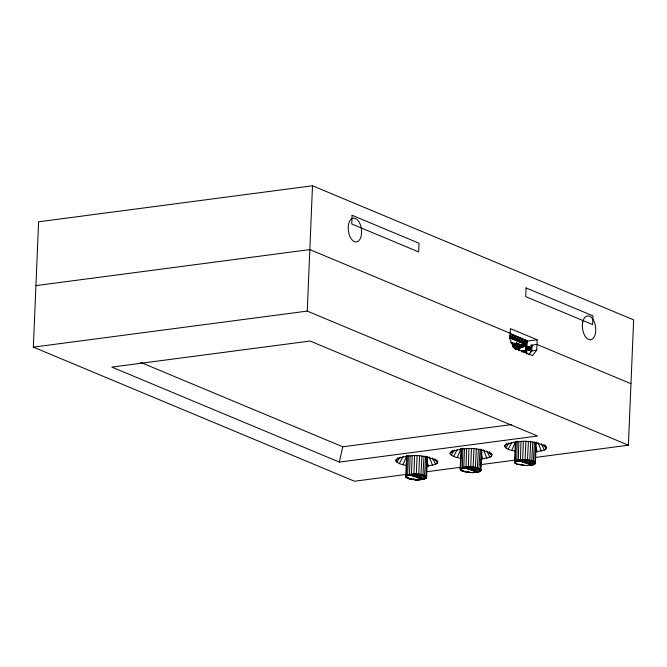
<?xml version="1.0" encoding="UTF-8"?>
<svg xmlns="http://www.w3.org/2000/svg" width="667" height="667" viewBox="0 0 667 667"><rect width="100%" height="100%" fill="white"/><g stroke="black" fill="none" stroke-linecap="round" stroke-linejoin="round"><path stroke-width="1" d="M518.768 350.717L518.776 349.033L518.226 348.649L515.149 349.108M515.066 346.231L514.074 346.356L512.748 345.514L515.066 346.231L515.174 347.891L515.633 347.59L515.541 344.489L511.697 342.896M533.542 464.232L533.417 464.574C522.736 465.883 528.973 465.95 519.977 464.507M481.841 449.875L480.99 470.268L479.148 471.386C479.34 473.512 462.198 472.111 469.618 472.111M422.311 479.281C416.917 479.823 410.163 480.557 405.803 476.797L405.786 475.896C411.873 472.786 420.835 473.145 426.63 476.78C425.646 481.366 403.018 479.932 424.637 478.881L422.728 479.415L409.613 475.037L406.47 475.563C405.419 475.688 406.637 477.922 405.753 476.538L406.645 455.503M405.978 474.462L354.494 481.232L33.35 347.123L38.603 221.794L312.506 185.768L633.65 319.877L628.397 445.206L535.726 457.395M628.397 445.206L307.254 311.097L312.506 185.768M407.837 478.322L406.328 477.188L407.237 455.928M408.437 455.403L407.629 474.779C412.698 475.496 421.311 473.211 426.388 477.238L425.379 478.522L426.63 476.78M410.097 456.02L409.455 474.879L424.454 479.006M412.198 455.736L411.431 474.095C412.264 475.154 403.502 475.838 407.987 475.429L405.786 475.896M414.574 455.611L413.89 474.654L424.245 479.014L425.821 478.364L426.563 477.038C421.302 473.312 413.765 473.937 407.662 475.046M411.447 474.362L416.291 474.687L417.092 455.644M419.601 455.828L418.759 474.687L413.815 474.237M421.961 456.153L420.944 475.171M424.02 456.603L422.911 475.604L425.596 476.722L426.138 477.347L425.621 478.506M425.721 456.136L424.495 476.13M426.863 456.753L425.988 476.388L425.596 476.722L423.203 475.229M427.48 456.386L426.597 477.422L425.821 478.364M461.03 448.349L460.147 469.385L460.589 469.96L460.614 469.343C466.433 466.366 474.996 466.717 480.532 470.193L480.507 470.802C478.773 472.111 481.549 470.577 481.024 469.626C475.229 465.991 466.266 465.633 460.18 468.743L461.139 470.577L460.18 468.743M461.631 448.774L460.814 468.151L461.222 468.776M462.831 448.249L462.373 468.276M464.49 448.866L463.748 467.484L477.113 472.261L479.023 471.727L473.728 472.394M466.592 448.583L466.008 467.625M468.968 448.457L468.284 467.5L478.631 471.861L480.215 471.21L481.024 469.626M471.486 448.491L470.685 467.525M473.995 448.674L473.086 467.709M476.346 448.999L475.338 468.017M478.414 449.45L477.305 468.451M480.107 448.983L478.889 468.976M480.565 465.766L480.649 463.732M481.257 449.6L480.448 468.984L479.982 469.568M512.898 345.323L512.581 346.807L513.423 347.157L513.732 345.673M513.89 346.757L513.915 346.115L512.906 345.698M514.007 344.939L514.082 343.197L514.565 343.238M516.558 342.98L516.491 344.722L516.658 342.855M515.391 441.837L514.54 462.231L514.974 462.806L515.007 462.189C520.827 459.213 529.39 459.563 534.926 463.04L534.409 464.19L531.507 465.107L518.242 460.572L518.884 441.704M516.016 441.612L515.116 462.881L516.625 464.015L516.258 463.498M517.225 441.095L516.767 461.122M520.985 441.429L520.402 460.472M524.12 352.81C525.871 348.082 527.297 350.759 530.173 348.674L529.973 347.307L530.198 348.099L529.181 349.892L525.529 349.558M529.089 347.315L529.598 346.932L525.654 346.657L525.471 344.922L524.562 344.289L526.213 343.513L527.122 342.179L526.388 340.362L509.755 333.417M526.255 349.483L526.371 346.582L529.39 346.823L528.623 347.123M526.663 354.194L526.83 350.167M526.855 349.466L527.205 341.112L511.914 334.726M523.362 441.304L522.628 460.172L533.417 464.574L529.74 464.916M527.48 349.483L527.605 346.582M528.106 349.525L528.222 346.623M535.409 462.473C534.2 464.415 534.659 464.674 535.409 462.473L532.033 460.655L525.104 459.688L525.879 441.337M530.682 352.826L530.999 345.231L536.977 344.447L630.974 383.7M528.673 354.677L531.749 350.909L531.991 345.106M528.389 441.521L527.472 460.547M530.74 441.846L529.723 460.864M532.808 442.296L531.699 461.297M536.727 350.25L537.168 339.803L510.405 328.631L509.972 339.078L513.69 347.715L532.424 355.536L536.727 350.25L531.749 350.909M534.5 441.829L533.283 461.822M535.651 442.446L534.842 461.822L534.375 462.414M536.268 442.079L535.384 463.115L534.609 464.057L531.507 465.107L533.417 464.574M534.609 464.057L535.343 462.723C532.85 460.388 527.68 459.738 525.079 460.372M514.757 347.715C518.868 346.873 513.065 341.704 511.014 342.696L515.641 344.622L515.633 347.59L514.916 347.632L515.541 347.74L515.541 344.489L512.423 344.922M405.753 476.538L406.745 477.73L405.995 476.371C410.288 473.478 416.166 474.562 421.06 475.012L418.809 474.445M460.355 469.843C463.632 464.966 476.088 466.717 480.949 469.876M514.574 461.589L515.524 463.423L514.591 462.489C515.541 458.688 522.044 460.113 525.104 459.688M514.741 462.69C515.433 459.029 522.136 460.347 525.096 459.955M420.835 479.623L418.442 479.798L418.576 479.356M476.747 471.886L475.112 472.528M515.466 347.807L515.466 344.522L512.281 344.806M515.716 345.022L512.531 345.131M531.841 464.641L529.615 465.316M339.336 462.089L537.544 436.018L310.072 341.02L111.864 367.092L339.336 462.089L342.771 446.79L511.714 424.571M406.595 465.533C402.868 464.599 398.157 464.249 395.798 460.83L396.148 459.455C408.563 453.919 426.388 453.985 437.702 461.747L437.352 463.123L435.601 464.382L426.496 466.35M460.88 458.387C457.153 457.462 452.443 457.112 450.083 453.693L450.425 452.318C462.848 446.782 480.665 446.848 491.979 454.611L491.637 455.986L489.886 457.237L480.774 459.213M515.408 451.217C511.681 450.292 506.97 449.942 504.611 446.515L504.961 445.139C517.375 439.611 535.201 439.678 546.515 447.44L546.165 448.816L544.422 450.067L535.309 452.034M526.08 341.387L526.388 340.612M529.665 349.425L530.173 348.674L529.923 349.341L530.173 348.674L528.689 349.608L528.814 346.707L530.198 348.099L529.798 347.098M424.637 478.881L422.728 479.415L426.113 477.956L426.563 477.038M480.749 470.71L480.015 471.344L480.99 470.268M402.943 464.774L406.812 455.594M457.228 457.629L461.097 448.457M511.756 450.458L515.241 442.196M529.531 349.591L529.856 348.891L528.497 350.025L529.039 349.658M515.574 344.731L515.174 347.891M405.961 476.997L406.837 475.93L405.803 476.797L409.263 478.781L418.501 479.748M399.316 463.582L403.151 456.486M453.602 456.445L457.437 449.341M508.137 449.275L511.973 442.171M529.373 349.75L529.856 348.891M517.359 349.625L517.867 348.749L525.679 345.931L515.724 347.24M396.882 462.239L400.133 457.12M451.167 455.102L454.419 449.983M505.694 447.924L508.946 442.805M525.913 352.943L526.53 349.983L525.696 349.541L525.821 346.64L526.371 346.582M395.798 460.83L398.074 457.562M450.083 453.693L452.359 450.425M504.611 446.515L506.895 443.247M423.003 479.189L420.719 479.681M515.641 344.622L511.055 342.788M480.215 471.21L480.915 470.518M518.567 349.441L519.051 349.091L518.051 348.674L515.232 349.074M534.409 464.19L535.134 463.557M472.836 472.645L475.221 472.469M515.516 347.565L514.916 347.632M528.973 349.992L529.548 349.608M528.739 350.042L529.306 349.666M425.963 478.022L426.53 477.672M534.742 463.715L535.309 463.365M480.532 470.193C476.338 466.525 465.116 466.066 460.614 469.343M534.926 463.04C530.724 459.371 519.51 458.913 515.007 462.189M514.991 348.708L525.679 345.931L518.226 348.649L519.234 349.074L517.058 349.408M512.781 345.915L515.708 344.856M517.892 343.939L515.883 343.105L519.401 344.18L516.583 344.597M515.132 348.691L525.679 345.931M517.092 348.858L519.009 348.357M516.967 348.874L518.909 348.366M531.674 465.049L533.241 464.699M528.497 350.025L529.181 349.892M517.175 349.358L519.051 349.091M35.926 285.618L309.83 249.591L510.213 333.275M33.35 347.123L307.254 311.097M527.205 341.112L537.168 339.803M517.309 343.313L513.923 343.647M512.581 345.398L515.766 345.072M515.099 345.806L525.062 344.497M515.249 345.898L525.212 344.589M515.383 346.04L525.346 344.731M515.508 346.231L525.471 344.922M515.608 346.456L525.563 345.147M515.674 346.715L525.638 345.406M515.716 346.982L525.671 345.673M525.654 346.657L526.655 347.082L525.846 343.347M521.644 351.184L525.479 350.675M521.619 351.401L525.463 350.9M521.569 351.601L525.413 351.1M521.502 351.776L525.346 351.276M522.369 351.792L525.254 351.417M426.572 471.752L460.555 467.284M480.123 464.716L515.132 460.105M473.762 472.161L475.346 472.069M413.548 479.139C414.857 480.765 418.859 479.064 420.919 479.465M409.355 474.637L413.89 474.654L426.113 477.956M413.59 479.54L418.551 479.59M470.435 472.569L472.895 472.595M406.328 477.188L409.421 478.848L416.05 479.565M520.76 464.616L524.829 465.416M469.61 472.344L465.783 472.128L461.872 470.652M464.899 471.511L463.523 471.202L470.435 472.62M522.336 465.074L517.917 464.049M409.821 478.514L411.214 479.056L407.645 478.239M416.316 474.262L424.704 475.996M517.942 464.29L520.068 464.916M464.924 471.752L460.722 470.035M407.512 478.056L411.214 479.056M522.678 460.347L534.892 463.648L533.025 464.707L518.392 460.73M468.284 467.5L480.507 470.802L478.631 471.861L463.999 467.884M516.425 463.932L518.051 464.465M407.479 477.805L409.163 478.606M518.051 348.674L519.234 349.074M510.363 333.884L527.289 341.204L526.471 340.554M510.472 334.059L526.271 340.662L527.23 341.913M509.98 335.443L526.947 342.53L526.997 340.829L527.314 341.421M509.646 335.976L526.622 343.063M530.999 345.231L532.908 346.031M510.188 336.827L526.213 343.513M509.721 337.185L525.754 343.88M510.163 337.835L525.246 344.13M509.646 337.961L524.729 344.264M516.258 343.096L519.043 344.23M140.737 362.423L342.771 446.79M510.98 342.613L515.541 344.539M462.039 471.085L460.764 470.285M515.157 463.131L516.3 463.748M515.024 347.39L515.541 347.74M529.281 347.49L529.748 347.849M515.616 461.622L515.207 460.997M424.846 475.771L426.138 477.347L425.988 476.388M545.014 444.914L546.515 447.44M490.979 452.926L491.979 454.611M436.702 460.072L437.702 461.747M543.713 444.439L546.165 448.816M489.186 451.609L491.637 455.986M434.901 458.746L437.352 463.123M541.296 443.713L544.422 450.067M486.76 450.884L489.886 457.237M432.483 458.021L435.601 464.382M538.069 442.696L541.387 451.109M483.533 449.875L486.852 458.279M429.248 457.012L432.575 465.416M535.951 447.098L537.269 451.867M481.157 453.318L482.741 459.038M427.138 461.414L428.456 466.183M352.109 215.291L351.751 223.995L418.651 251.934L419.018 243.23L352.109 215.291M526.063 287.936L525.704 296.64L592.604 324.579L592.971 315.875L526.063 287.936M582.733 322.119A12.006 6.578 82.5 0 0 590.328 339.753A12.006 6.578 82.5 0 0 594.139 321.594A12.006 6.578 82.5 0 0 582.733 322.119M348.566 224.337A12.006 6.578 82.5 0 0 356.161 241.971A12.006 6.578 82.5 0 0 359.972 223.804A12.006 6.578 82.5 0 0 348.566 224.337"/></g></svg>
